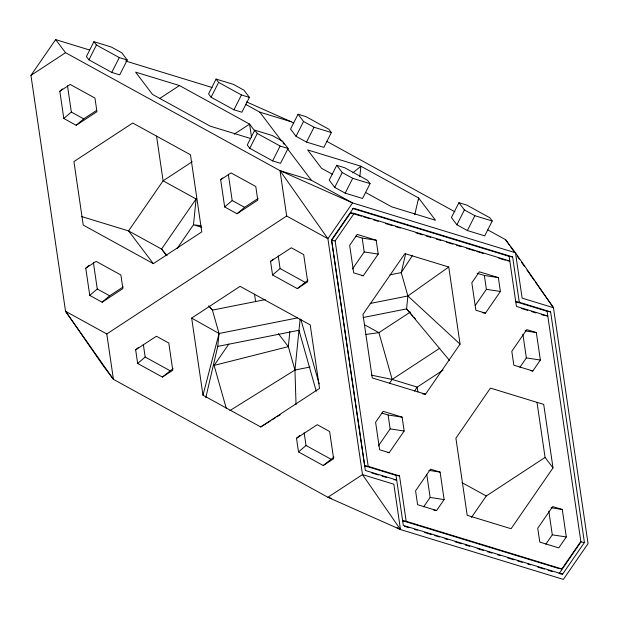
<?xml version="1.0" encoding="UTF-8"?>
<svg xmlns="http://www.w3.org/2000/svg" width="619" height="619" viewBox="0 0 619 619"><rect width="100%" height="100%" fill="white"/><g stroke="black" fill="none" stroke-linecap="round" stroke-linejoin="round"><path stroke-width="0.93" d="M156.537 136.064L163.099 180.818L196.099 198.962L193.484 224.774L177.034 248.629M205.794 397.708L217.749 346.4L219.056 333.494L212.425 310.111L209.361 306.436M289.854 331.498L288.322 346.64L294.954 370.023L296.037 404.617M229.804 410.652L294.954 370.023L300.099 319.203M359.832 176.74L360.892 166.217L307.643 149.922L321.524 168.26L332.504 174.303M405.6 253.945L401.251 272.6L407.882 295.983L406.575 308.889L449.479 360.382M418.444 199.891L418.637 197.979L360.892 166.217L352.776 172.91M414.73 214.77L418.637 197.979L435.497 220.24L391.641 206.823L365.45 192.424M270.441 420.874L260.715 426.963L202.978 395.208L219.056 333.494L297.453 317.918M93.918 41.69L86.405 56.53L88.919 59.85L111.76 72.415L119.715 74.845L127.228 60.012L121.734 52.762L111.265 47.005L93.918 41.69L96.44 45.017L119.281 57.582L127.228 60.012M88.919 59.85L96.44 45.017M111.76 72.415L119.281 57.582M216.093 79.077L208.572 93.91L211.094 97.237L233.936 109.803L241.882 112.232L249.403 97.4L243.909 90.142L233.44 84.385L216.093 79.077L218.608 82.404L241.456 94.962L249.403 97.4M211.094 97.237L218.608 82.404M233.936 109.803L241.456 94.962M254.773 130.16L247.252 144.993L249.774 148.32L272.615 160.878L280.562 163.315L288.083 148.475L282.589 141.225L272.12 135.468L254.773 130.16L257.287 133.48L280.128 146.045L288.083 148.475M249.774 148.32L257.287 133.48M272.615 160.878L280.128 146.045M298.064 114.221L290.543 129.062L296.037 136.312L306.506 142.068L323.853 147.376L331.374 132.543L328.859 129.216L306.01 116.658L298.064 114.221L303.558 121.479L314.026 127.235L331.374 132.543M296.037 136.312L303.558 121.479M306.506 142.068L314.026 127.235M336.744 165.304L329.223 180.137L334.717 187.395L345.185 193.151L362.533 198.459L370.054 183.619L367.531 180.299L344.69 167.734L336.744 165.304L342.237 172.554L352.706 178.311L370.054 183.619M334.717 187.395L342.237 172.554M345.185 193.151L352.706 178.311M458.919 202.684L451.398 217.524L456.892 224.774L467.36 230.531L484.708 235.839L492.229 221.006L489.706 217.679L466.865 205.121L458.919 202.684L464.405 209.942L474.874 215.698L492.229 221.006M456.892 224.774L464.405 209.942M467.36 230.531L474.874 215.698M412.316 255.686L401.251 272.6L389.916 274.851M487.834 229.92L505.568 239.669L515.48 252.769L553.463 307.72L588.05 543.621L563.375 579.399L400.478 529.554L327.908 497.281L113.432 379.331L103.52 366.231L65.537 311.28L30.95 75.379L55.625 39.601L89.678 50.023M196.099 198.962L161.551 249.055L166.047 254.989M226.322 408.509L214.104 365.403L228.813 344.079M580.815 541.408L561.835 568.923L406.172 521.291L399.526 475.926L396.021 475.392L364.692 465.805L331.645 240.381L350.617 212.866L354.122 213.4L509.785 261.032L507.162 260.63M399.526 475.926L368.197 466.339L335.142 240.915L354.122 213.4M352.466 268.986L364.212 251.956L362.177 238.083L355.848 236.149M363.268 275.772L378.217 254.092L376.182 240.226L357.202 234.415L349.658 245.356L353.689 272.84L363.268 275.772L361.395 275.486M389.467 383.339L392.16 379.439L439.784 348.211M414.49 391.061L417.221 387.107L443.049 370.17M378.402 445.912L390.148 428.882L388.113 415.009L381.791 413.074M475.175 305.593L486.387 289.336L484.352 275.47L477.117 273.258M425.516 394.226L460.064 344.133L448.752 267.013L404.896 253.597L362.951 314.421L372.259 377.93L425.516 394.226L422.645 393.854M389.204 452.69L404.153 431.017L402.118 417.144L383.146 411.341L375.601 422.282L379.625 449.765L389.204 452.69L387.339 452.404M485.443 313.152L500.384 291.479L498.357 277.606L479.377 271.803L471.833 282.744L475.864 310.22L485.443 313.152L482.642 312.727M423.659 506.814L430.128 497.436L426.793 474.696M519.89 367.276L526.359 357.898L522.885 334.206M436.581 510.52L444.125 499.579L440.101 472.096L430.522 469.163L415.573 490.844L417.608 504.709L436.581 510.52L433.78 510.095M532.82 370.982L540.364 360.041L536.333 332.558L526.754 329.625L511.805 351.298L513.84 365.171L532.82 370.982L530.947 370.696M471.461 517.453L486.271 495.981L545.076 457.426L537.013 402.443M553.015 467.902L511.062 528.727L467.206 515.31L455.901 438.182L490.441 388.098L543.699 404.393L553.015 467.902L545.076 457.426M545.834 544.202L552.295 534.824L548.829 511.132M566.3 536.967L558.756 547.9L539.783 542.097L537.749 528.224L552.697 506.551L562.276 509.483L566.3 536.967L552.295 534.824M559.104 573.627L580.932 541.973L547.111 311.318L515.782 301.732L519.287 302.265L550.616 311.852L584.429 542.515L562.609 574.161L559.978 573.759M59.819 91.264L70.202 84.455L94.947 98.065L96.943 111.675L76.183 125.286L63.811 118.477L59.819 91.264L62.558 88.927M63.811 118.477L71.34 112.062L67.486 85.786M76.183 125.286L83.712 118.871L96.487 110.492M85.762 268.182L96.138 261.38L120.883 274.991L122.879 288.601L102.127 302.211L89.755 295.402L85.762 268.182L89.182 265.265M220.674 179.727L231.049 172.918L255.802 186.528L257.79 200.138L237.038 213.748L224.666 206.947L220.674 179.727L222.724 177.978M89.755 295.402L97.276 288.988L93.423 262.704M102.127 302.211L109.648 295.789L123.22 286.891M224.666 206.947L232.187 200.525L228.334 174.249M237.038 213.748L244.567 207.334L258.138 198.436M135.654 349.843L156.406 336.233L168.786 343.034L172.771 370.255L162.395 377.064L137.65 363.454L135.654 349.843L138.393 347.507M137.65 363.454L145.171 357.039L143.314 344.334M270.565 261.38L291.325 247.77L303.697 254.579L307.682 281.8L297.306 288.601L272.561 274.991L270.565 261.38L273.304 259.052M272.561 274.991L280.09 268.576L278.225 255.871M162.395 377.064L173.111 368.553M297.306 288.601L308.03 280.09M296.509 438.306L317.261 424.696L329.633 431.505L333.626 458.725L323.25 465.527L298.505 451.916L296.509 438.306L299.929 435.389M298.505 451.916L306.026 445.502L304.161 432.797M323.25 465.527L333.966 457.015M370.1 303.488L407.882 295.983L448.752 267.013M30.95 75.379L65.544 52.7L280.012 170.651L352.582 202.924L515.48 252.769L522.134 298.134L553.463 307.72L535.296 281.908M159.702 98.506L179.471 85.546L249.581 124.11L254.788 130.988M192.2 161.737L163.099 180.818L128.559 230.902L153.35 263.648L201.779 231.893L190.474 154.773L132.729 123.019L73.924 161.574L83.232 225.084L153.35 263.648M234.23 134.176L249.581 124.11L251.546 137.48M106.785 333.966L113.432 379.331L65.537 311.28L106.785 333.966L286.667 216.016L327.908 238.702L362.494 474.603L400.478 529.554L397.112 527.697M202.978 395.208L191.666 318.089L240.095 286.334L310.212 324.898L319.528 388.407L260.715 426.963M410.382 312.022L378.905 332.666L365.682 334.469M272.066 419.86L275.308 417.825M276.925 416.811L280.167 414.784M214.104 365.403L288.322 346.64L278.349 333.641M265.319 299.604L212.425 310.111L208.649 305.801M217.749 346.4L298.977 330.267L316.255 391.223M363.129 317.524L406.575 308.889L412.873 316.077M294.954 370.023L310.018 367.036M201.136 225.757L193.484 224.774L201.748 227.305M352.613 208.471L509.135 256.367L512.633 256.9L519.287 302.265M362.177 238.083L376.182 240.226M331.645 240.381L335.142 240.915M364.212 251.956L378.217 254.092M484.352 275.47L498.357 277.606M486.387 289.336L500.384 291.479M547.111 311.318L550.616 311.852M546.012 315.713L547.761 315.984L516.439 306.397L509.135 256.367M525.129 330.848L536.333 332.558M526.359 357.898L540.364 360.041M388.113 415.009L402.118 417.144M390.148 428.882L404.153 431.017M428.897 470.386L440.101 472.096M364.692 465.805L368.197 466.339M394.048 479.655L396.671 480.058L365.349 470.471L331.529 239.808L353.356 208.162L512.633 256.9M551.072 507.773L562.276 509.483M430.128 497.436L444.125 499.579M580.932 541.973L584.429 542.515M406.172 521.291L402.675 520.757L558.338 568.389L561.835 568.923M371.377 375.137L392.16 379.439L417.221 387.107L417.918 391.866M125.572 61.002L212.085 87.48M179.471 85.546L135.607 72.129L152.467 94.39L210.212 126.152L250.61 138.509M245.457 104.263L259.771 112.132L291.092 121.719L293.63 123.111M280.012 170.651L311.342 180.237L352.582 202.924L327.908 238.702L280.012 170.651L286.667 216.016M350.617 212.866L361.674 216.248M363.515 216.812L369.961 218.786M373.644 219.907L378.255 221.316M385.622 223.575L392.067 225.548M395.75 226.678L400.361 228.086M416.014 232.876L422.468 234.849M426.151 235.978L430.754 237.387M436.279 239.073L440.89 240.482M446.415 242.176L452.86 244.149M456.543 245.279L461.147 246.687M466.68 248.374L474.966 250.912M476.808 251.476L483.253 253.45M498.914 258.239L505.367 260.212M521.229 308.401L527.674 310.374M531.365 311.504L535.969 312.912M541.501 314.599L544.263 315.45M81.731 216.573L128.559 230.902L161.551 249.055L167.068 255.67M371.98 473.032L378.433 475.013M382.116 476.135L386.72 477.543M331.591 498.411L327.908 497.281L362.494 474.603L393.823 484.19L400.478 529.554M562.609 574.161L403.325 525.423L396.021 475.392M404.424 526.297L409.027 527.705M414.552 529.392L417.314 530.235M424.68 532.495L431.126 534.468M434.809 535.59L439.413 536.998M444.937 538.692L447.699 539.536M455.066 541.787L461.511 543.761M465.194 544.89L469.798 546.298M477.164 548.55L483.609 550.523M487.292 551.653L491.896 553.061M497.421 554.748L500.183 555.591M507.549 557.851L513.994 559.824M517.677 560.946L522.281 562.354M527.798 564.048L530.56 564.892M537.926 567.143L544.372 569.116M548.055 570.246L552.659 571.654M246.501 101.887L291.092 121.719M326.561 141.225L454.903 211.806M71.34 112.062L83.712 118.871M232.187 200.525L244.567 207.334M280.09 268.576L304.834 282.187M364.545 324.766L378.905 332.666L392.16 379.439M461.998 482.634L486.271 495.981M97.276 288.988L109.648 295.789M145.171 357.039L169.923 370.649M306.026 445.502L330.77 459.112M191.666 318.089L219.056 333.494M407.882 295.983L460.064 344.133M414.134 317.508L415.395 318.947M259.771 112.132L281.784 141.209M282.945 142.741L284.106 144.273M287.58 148.862L311.342 180.237M55.625 39.601L65.544 52.7M505.568 239.669L509.422 245.147M510.52 246.71L514.374 252.188M517.128 256.096L519.326 259.222M521.531 262.355L524.285 266.263M527.04 270.178L534.197 280.345M300.803 319.203L319.133 383.857M254.525 294.157L255.632 301.739"/></g></svg>
